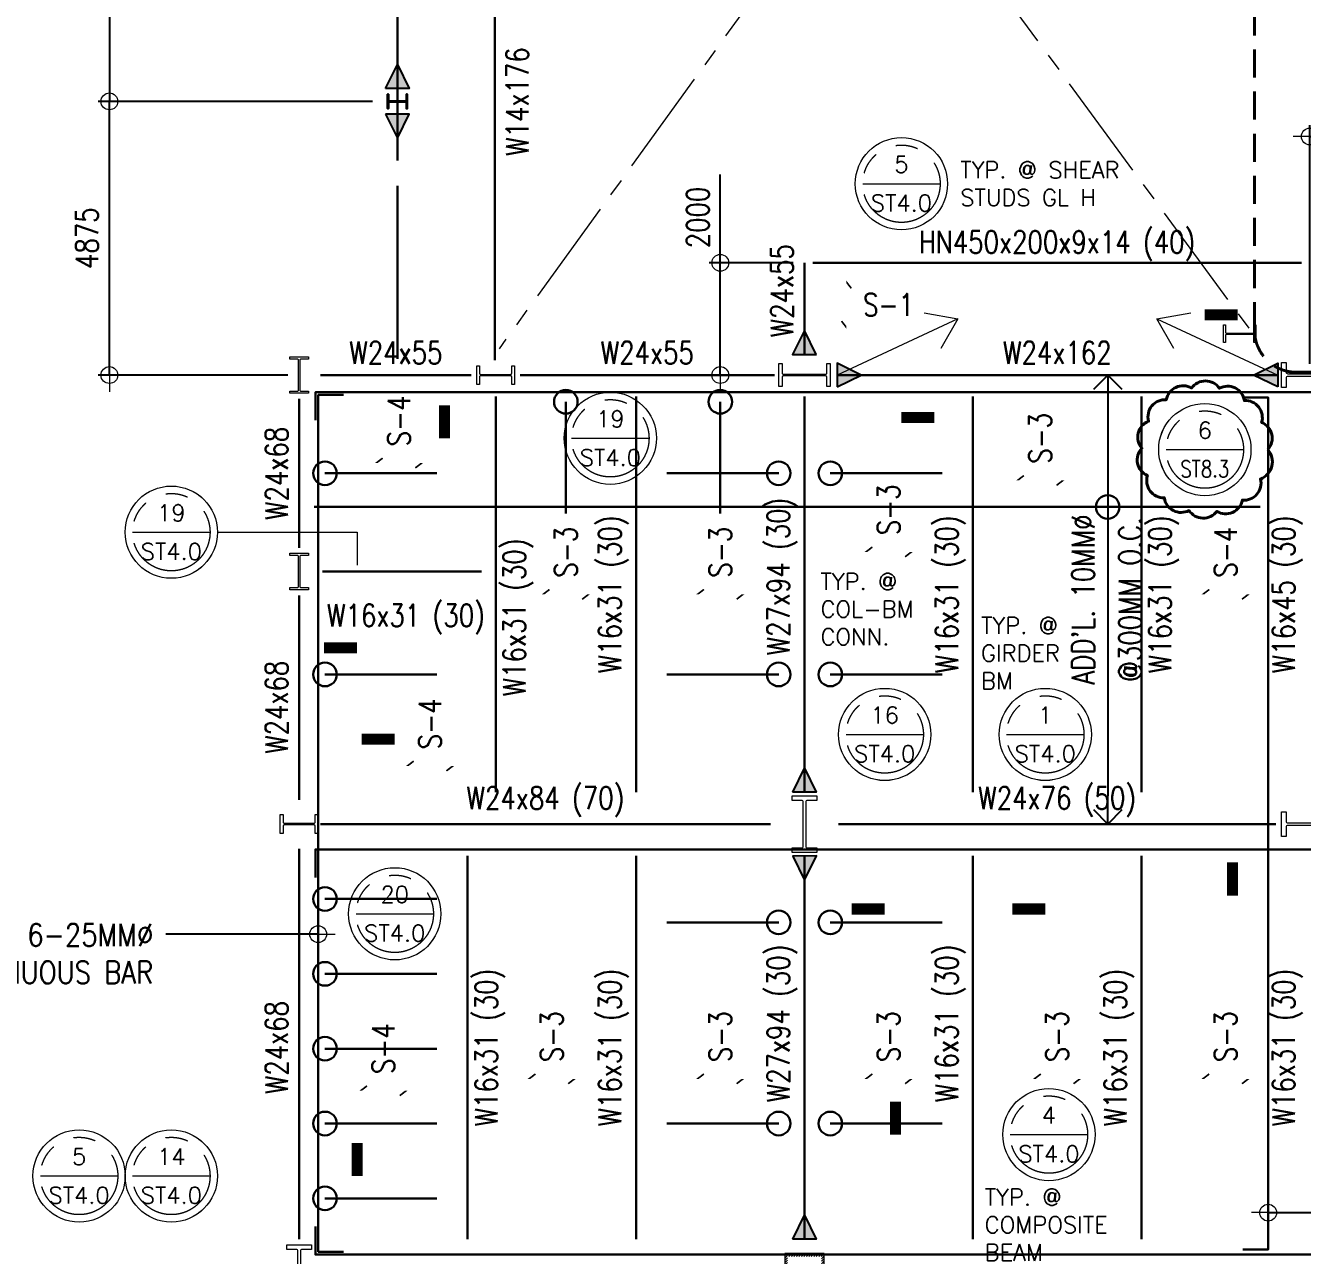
# Model space of a CAD drawing. Header units: millimetres. Extents: x 510057 to 786700, y -16030 to 119854.
# Drawn here: x 539142 to 561883, y 37792 to 59703 of the extents above; entities that cross this region are included whole.
import ezdxf
from ezdxf.enums import TextEntityAlignment as Align

# ---------------------------------------------------------------- set-up
doc = ezdxf.new("R2010")
doc.units = ezdxf.units.MM
doc.header["$MEASUREMENT"] = 0
for name, pattern in [('CENTER2', [28.575, 19.05, -3.175, 3.175, -3.175]), ('DASHED', [0.75, 0.5, -0.25]), ('HIDDEN', [0.375, 0.25, -0.125]), ('PHANTOM2', [1.25, 0.625, -0.125, 0.125, -0.125, 0.125, -0.125])]:
    doc.linetypes.add(name, pattern=pattern)
doc.layers.get('0').update_dxf_attribs({"lineweight": 0})
for name, color, linetype, lineweight in [('COLUMN', 4, 'Continuous', 30), ('HATCH', 8, 'Continuous', 5), ('OUTLINE', 252, 'CENTER2', 9), ('REVCLOUD', 6, 'Continuous', 40), ('S-ANNO-DIMS', 252, 'Continuous', 5), ('S-ANNO-MARK', 2, 'Continuous', 15), ('S-ANNO-NPLT', 7, 'Continuous', 15), ('S-Anno-Symb', 143, 'PHANTOM2', 15), ('S-BEAM', 5, 'Continuous', 30), ('S-BEAM-IDEN', 2, 'Continuous', 9), ('S-BRACE', 2, 'Continuous', 9), ('S-COLS', 2, 'Continuous', 20), ('S_DRB', 4, 'Continuous', 30), ('SPOT DETAIL', 1, 'HIDDEN', 40)]:
    doc.layers.add(name, color=color, linetype=linetype, lineweight=lineweight)
doc.layers.add('S-CONN', color=1, linetype='Continuous')
doc.styles.add('1', font='simplex.shx', dxfattribs={"width": 0.85, "height": 300})
doc.styles.add('ARIALNW', font='ARIALN.TTF')
doc.styles.add('ROMANSX', font='ROMANS.shx', dxfattribs={"height": 0.09375})
doc.styles.add('SIMPLEX', font='SIMPLEX.shx', dxfattribs={"width": 0.8, "height": 400})
doc.dimstyles.new('DIM 200', dxfattribs={"dimtxt": 0.36, "dimasz": 0.2, "dimexe": 0.1, "dimexo": 0, "dimgap": 0.08, "dimtad": 1, "dimlfac": 2, "dimrnd": 0.005, "dimzin": 1, "dimdsep": 46, "dimtxsty": 'ARIALNW', "dimcen": 0.09, "dimclrd": 6, "dimclre": 6, "dimclrt": 13, "dimadec": 0, "dimazin": 0, "dimtfac": 1, "dimtofl": 0, "dimtmove": 2, "dimatfit": 3, "dimfxl": 1, "dimtolj": 1, "dimtzin": 0, "dimarcsym": 0})
doc.dimstyles.new('DIM_100', dxfattribs={"dimtxt": 400, "dimasz": 2, "dimexe": 100, "dimexo": 200, "dimgap": 200, "dimtad": 1, "dimdec": 0, "dimrnd": 1, "dimzin": 1, "dimdsep": 46, "dimtxsty": 'SIMPLEX', "dimblk1": 'ESCADIM_ARW', "dimblk2": 'ESCADIM_ARW', "dimsah": 1, "dimcen": 50, "dimclrd": 256, "dimclre": 256, "dimclrt": 52, "dimazin": 0, "dimtfac": 1, "dimtdec": 0, "dimtofl": 0, "dimtmove": 0, "dimatfit": 3, "dimldrblk": 'ESCADIM_ARW', "dimfxl": 1, "dimtolj": 1, "dimtzin": 0, "dimarcsym": 0})
doc.dimstyles.new('DIM_200', dxfattribs={"dimtxt": 400, "dimasz": 2, "dimexe": 200, "dimexo": 200, "dimgap": 200, "dimtad": 1, "dimdec": 0, "dimrnd": 1, "dimzin": 1, "dimdsep": 46, "dimtxsty": 'SIMPLEX', "dimblk1": 'ESCADIM_ARW', "dimblk2": 'ESCADIM_ARW', "dimsah": 1, "dimcen": 50, "dimclrd": 251, "dimclre": 251, "dimclrt": 52, "dimazin": 0, "dimtfac": 1, "dimtdec": 0, "dimtofl": 0, "dimtmove": 0, "dimatfit": 3, "dimldrblk": 'ESCADIM_ARW', "dimfxl": 1, "dimtolj": 1, "dimtzin": 0, "dimarcsym": 0})
doc.dimstyles.new('ESCA', dxfattribs={"dimtxt": 300, "dimasz": 1, "dimexe": 100, "dimexo": 100, "dimgap": 100, "dimtad": 1, "dimdec": 0, "dimrnd": 1, "dimdsep": 46, "dimtxsty": '1', "dimblk1": 'ESCADIM_ARW', "dimblk2": 'ESCADIM_ARW', "dimsah": 1, "dimcen": 50, "dimclrd": 256, "dimclre": 256, "dimclrt": 52, "dimadec": 0, "dimazin": 0, "dimtfac": 1, "dimtdec": 0, "dimtofl": 0, "dimtmove": 0, "dimatfit": 3, "dimldrblk": 'ESCADIM_ARW', "dimfxl": 1, "dimtolj": 1, "dimtzin": 0, "dimarcsym": 0})

# ---------------------------------------------------------------- blocks, each defined once
blk = doc.blocks.new('MEZZ. COLUMN LAYOUT')
at = {"layer": 'HATCH', "ltscale": 0.05}
h = blk.add_hatch(dxfattribs=at)
h.set_pattern_fill('ANSI31', color=256, scale=250, style=0)
h.set_pattern_definition([(45, (-536014.6, 2523.98), (-22.0970869, 22.0970869), [])])
h.paths.add_polyline_path([(16700, 39700), (17300, 39700), (17300, 40300), (16700, 40300)], flags=16)
h.paths.add_polyline_path([(16650, 39650), (17350, 39650), (17350, 40350), (16650, 40350)])
h.paths.add_polyline_path([(16700, 23700), (17300, 23700), (17300, 24300), (16700, 24300)], flags=16)
h.paths.add_polyline_path([(16650, 23650), (17350, 23650), (17350, 24350), (16650, 24350)])
h.paths.add_polyline_path([(34700, 23700), (35300, 23700), (35300, 24300), (34700, 24300)], flags=16)
h.paths.add_polyline_path([(34650, 23650), (35350, 23650), (35350, 24350), (34650, 24350)])
h.paths.add_polyline_path([(34700, 39700), (35300, 39700), (35300, 40300), (34700, 40300)], flags=16)
h.paths.add_polyline_path([(34650, 39650), (35350, 39650), (35350, 40350), (34650, 40350)])
at = {"layer": 'S-COLS', "ltscale": 0.5, "elevation": 0}
for points in [[(8000, 55677), (7836, 55677), (7836, 55714), (7970, 55714, 0.414214), (7990, 55734), (7990, 56266, 0.414214), (7970, 56286), (7836, 56286), (7836, 56323), (8164, 56323), (8164, 56286), (8030, 56286, 0.414214), (8010, 56266), (8010, 55734, 0.414214), (8030, 55714), (8164, 55714), (8164, 55677), (8000, 55677)], [(11165, 56000), (11165, 56167), (11213, 56167), (11213, 56033, 0.414214), (11233, 56013), (11766, 56013, 0.414214), (11786, 56033), (11786, 56167), (11834, 56167), (11834, 55833), (11786, 55833), (11786, 55967, 0.414214), (11766, 55987), (11233, 55987, 0.414214), (11213, 55967), (11213, 55833), (11165, 55833), (11165, 56000)], [(8000, 52174), (7835, 52174), (7835, 52214), (7968, 52214, 0.414214), (7989, 52234), (7989, 52767, 0.414214), (7968, 52787), (7835, 52787), (7835, 52827), (8165, 52827), (8165, 52787), (8031, 52787, 0.414214), (8011, 52767), (8011, 52234, 0.414214), (8031, 52214), (8165, 52214), (8165, 52174), (8000, 52174)], [(8339, 48000), (8339, 47831), (8286, 47831), (8286, 47965, 0.414214), (8266, 47985), (7734, 47985, 0.414214), (7714, 47965), (7714, 47831), (7661, 47831), (7661, 48169), (7714, 48169), (7714, 48035, 0.414214), (7734, 48015), (8266, 48015, 0.414214), (8286, 48035), (8286, 48169), (8339, 48169), (8339, 48000)]]:
    blk.add_lwpolyline(points, format="xyb", dxfattribs=at)
at = {"layer": 'S-COLS', "ltscale": 0.5}
for points in [[(17457, 56000), (17457, 55794), (17399, 55794), (17399, 55963, 0.414214), (17377, 55984), (16623, 55984, 0.414214), (16601, 55963), (16601, 55794), (16543, 55794), (16543, 56206), (16601, 56206), (16601, 56037, 0.414214), (16623, 56016), (17377, 56016, 0.414214), (17399, 56037), (17399, 56206), (17457, 56206), (17457, 56000)], [(17000, 47494), (16779, 47494), (16779, 47576), (16948, 47576, 0.414214), (16977, 47605), (16977, 48395, 0.414214), (16948, 48424), (16779, 48424), (16779, 48506), (17221, 48506), (17221, 48424), (17052, 48424, 0.414214), (17023, 48395), (17023, 47605, 0.414214), (17052, 47576), (17221, 47576), (17221, 47494), (17000, 47494)], [(26506, 48000), (26506, 47779), (26424, 47779), (26424, 47948, 0.414214), (26395, 47977), (25605, 47977, 0.414214), (25576, 47948), (25576, 47779), (25494, 47779), (25494, 48221), (25576, 48221), (25576, 48052, 0.414214), (25605, 48023), (26395, 48023, 0.414214), (26424, 48052), (26424, 48221), (26506, 48221), (26506, 48000)]]:
    blk.add_lwpolyline(points, format="xyb", dxfattribs=at)
at = {"layer": 'S-COLS'}
blk.add_lwpolyline([(25494, 56000), (25494, 56221), (25576, 56221), (25576, 56052, 0.414214), (25605, 56023), (26395, 56023, 0.414214), (26424, 56052), (26424, 56221), (26506, 56221), (26506, 55779), (26424, 55779), (26424, 55948, 0.414214), (26395, 55977), (25605, 55977, 0.414214), (25576, 55948), (25576, 55779), (25494, 55779), (25494, 56000)], format="xyb", dxfattribs=at)
at = {"layer": 'S-COLS', "elevation": 0}
blk.add_lwpolyline([(8000, 39494), (7779, 39494), (7779, 39576), (7948, 39576, 0.414214), (7977, 39605), (7977, 40395, 0.414214), (7948, 40424), (7779, 40424), (7779, 40506), (8221, 40506), (8221, 40424), (8052, 40424, 0.414214), (8023, 40395), (8023, 39605, 0.414214), (8052, 39576), (8221, 39576), (8221, 39494), (8000, 39494)], format="xyb", dxfattribs=at)
blk.add_lwpolyline([(16650, 39650), (17350, 39650), (17350, 40350), (16650, 40350)], close=True, dxfattribs=at)
blk = doc.blocks.new('Bubble')
at = {"layer": 'S-ANNO-NPLT'}
blk.add_circle((0, 0), 0.2608, dxfattribs=at)
at = {"layer": 'S-Anno-Symb', "color": 0}
blk.add_line((-0.2188, 0), (0.2187, 0), dxfattribs=at)
blk.add_circle((0, 0), 0.2188, dxfattribs=at)
at = {"layer": 'S-Anno-Symb', "style": 'ROMANSX'}
for tag, p in [('1', (0, 0.1094)), ('S1', (0, -0.1094))]:
    blk.add_attdef(tag, text='', height=0.0937, dxfattribs=at).set_placement(p, align=Align.MIDDLE_CENTER)
at = {"layer": 'S-Anno-Symb', "style": 'ROMANSX', "width": 1.018385, "flags": 8}
blk.add_attdef('LONG', text='', height=0.0937, dxfattribs=at).set_placement((-0.1796, -0.1249), (0.1796, -0.1249), align=Align.FIT)
blk = doc.blocks.new('ESCADIM_ARW')
at = {"color": 7}
blk.add_line((-150, 0), (150, 0), dxfattribs=at)
blk.add_circle((0, 0), 75, dxfattribs=at)
blk = doc.blocks.new('*D13')
at = {"color": 251, "lineweight": -2, "ltscale": 0.05, "transparency": 16777216}
for p, q in [((562015, 53676), (562015, 57926)), ((564515, 53429), (564515, 57926)), ((562017, 57726), (564513, 57726))]:
    blk.add_line(p, q, dxfattribs=at)
at = {"layer": 'Defpoints', "color": 0, "ltscale": 0.05, "transparency": 16777216}
for p in [(564515, 57726), (562015, 53476, 0), (564515, 53229)]:
    blk.add_point(p, dxfattribs=at)
at = {"color": 251, "lineweight": -2, "ltscale": 0.05, "transparency": 16777216, "xscale": 2, "yscale": 2, "zscale": 2, "rotation": 180}
blk.add_blockref('ESCADIM_ARW', (562015, 57726), dxfattribs=at)
at = {"color": 251, "lineweight": -2, "ltscale": 0.05, "transparency": 16777216, "xscale": 2, "yscale": 2, "zscale": 2}
blk.add_blockref('ESCADIM_ARW', (564515, 57726), dxfattribs=at)
at = {"color": 52, "ltscale": 0.05, "transparency": 16777216, "insert": (563265, 58126), "char_height": 400, "attachment_point": 5, "style": 'SIMPLEX'}
blk.add_mtext('\\A1;2500', dxfattribs=at)
blk = doc.blocks.new('_Open90')
at = {"color": 0, "linetype": 'ByBlock', "lineweight": -2}
for p, q in [((-0.5, 0.5), (0, 0)), ((0, 0), (-1, 0)), ((0, 0), (-0.5, -0.5))]:
    blk.add_line(p, q, dxfattribs=at)
blk = doc.blocks.new('*D15')
at = {"lineweight": -2, "ltscale": 0.5, "transparency": 16777216}
blk.add_line((558415, 52976), (558415, 45978), dxfattribs=at)
at = {"layer": 'Defpoints', "color": 0, "ltscale": 0.5, "transparency": 16777216}
for p in [(558415, 53476, 0), (558415, 45478, 0), (558415, 45478)]:
    blk.add_point(p, dxfattribs=at)
at = {"lineweight": -2, "ltscale": 0.5, "transparency": 16777216, "xscale": 500, "yscale": 500, "zscale": 500}
for p, rotation in [((558415, 53476), 90), ((558415, 45478), 270)]:
    blk.add_blockref('_Open90', p, dxfattribs=dict(at, rotation=rotation))
at = {"color": 52, "ltscale": 0.5, "transparency": 16777216, "char_height": 400, "attachment_point": 5, "rotation": 90, "style": 'SIMPLEX'}
for s, insert in [("\\A1;ADD'L. 10MM%%C", (557977, 49477)), ('\\A1;@300MM O.C. ', (558815, 49477))]:
    blk.add_mtext(s, dxfattribs=dict(at, insert=insert))
blk = doc.blocks.new('*D19')
at = {"color": 251, "lineweight": -2, "ltscale": 0.05, "transparency": 16777216}
for p, q in [((551515, 55476), (551515, 57047)), ((552815, 55476), (551315, 55476)), ((551515, 53478), (551515, 55474)), ((552083, 53476), (551315, 53476))]:
    blk.add_line(p, q, dxfattribs=at)
at = {"layer": 'Defpoints', "color": 0, "ltscale": 0.05, "transparency": 16777216}
for p in [(553015, 55476, 0), (551515, 53476), (552283, 53476, 0)]:
    blk.add_point(p, dxfattribs=at)
at = {"color": 251, "lineweight": -2, "ltscale": 0.05, "transparency": 16777216, "xscale": 2, "yscale": 2, "zscale": 2}
for p, rotation in [((551515, 55476), 90), ((551515, 53476), 270)]:
    blk.add_blockref('ESCADIM_ARW', p, dxfattribs=dict(at, rotation=rotation))
at = {"color": 52, "ltscale": 0.05, "transparency": 16777216, "insert": (551115, 56283), "char_height": 400, "attachment_point": 5, "rotation": 90, "style": 'SIMPLEX'}
blk.add_mtext('\\A1;2000', dxfattribs=at)
blk = doc.blocks.new('*D26')
at = {"layer": 'Defpoints', "color": 0, "ltscale": 0.05, "transparency": 16777216}
for p in [(540635, 58351), (545522, 58351, 0), (544015, 53476, 0)]:
    blk.add_point(p, dxfattribs=at)
at = {"layer": 'S-ANNO-DIMS', "color": 251, "lineweight": -2, "ltscale": 0.05, "transparency": 16777216}
for p, q in [((545322, 58351), (540435, 58351)), ((540635, 53478), (540635, 58349)), ((543815, 53476), (540435, 53476))]:
    blk.add_line(p, q, dxfattribs=at)
at = {"layer": 'S-ANNO-DIMS', "color": 251, "lineweight": -2, "ltscale": 0.05, "transparency": 16777216, "xscale": 2, "yscale": 2, "zscale": 2}
for p, rotation in [((540635, 58351), 90), ((540635, 53476), 270)]:
    blk.add_blockref('ESCADIM_ARW', p, dxfattribs=dict(at, rotation=rotation))
at = {"layer": 'S-ANNO-DIMS', "color": 52, "ltscale": 0.05, "transparency": 16777216, "insert": (540235, 55914), "char_height": 400, "attachment_point": 5, "rotation": 90, "style": 'SIMPLEX'}
blk.add_mtext('\\A1;{\\W0.8;4875}', dxfattribs=at)
blk = doc.blocks.new('*D27')
at = {"layer": 'Defpoints', "color": 0, "ltscale": 0.05, "transparency": 16777216}
for p in [(545520, 63226, 0), (540635, 58351), (545522, 58351, 0)]:
    blk.add_point(p, dxfattribs=at)
at = {"layer": 'S-ANNO-DIMS', "color": 251, "lineweight": -2, "ltscale": 0.05, "transparency": 16777216}
for p, q in [((545320, 63226), (540435, 63226)), ((540635, 63224), (540635, 58353)), ((545322, 58351), (540435, 58351))]:
    blk.add_line(p, q, dxfattribs=at)
at = {"layer": 'S-ANNO-DIMS', "color": 251, "lineweight": -2, "ltscale": 0.05, "transparency": 16777216, "xscale": 2, "yscale": 2, "zscale": 2}
for p, rotation in [((540635, 63226), 90), ((540635, 58351), 270)]:
    blk.add_blockref('ESCADIM_ARW', p, dxfattribs=dict(at, rotation=rotation))
at = {"layer": 'S-ANNO-DIMS', "color": 52, "ltscale": 0.05, "transparency": 16777216, "insert": (540235, 60789), "char_height": 400, "attachment_point": 5, "rotation": 90, "style": 'SIMPLEX'}
blk.add_mtext('\\A1;{\\W0.8;4875}', dxfattribs=at)
blk = doc.blocks.new('momcon')
at = {"layer": 'S-CONN'}
blk.add_hatch(color=256, dxfattribs=at).paths.add_polyline_path([(747072, 64696), (746862, 64267), (746652, 64696)])
at = {"layer": 'S-CONN', "color": 1}
blk.add_lwpolyline([(746652, 64696), (746862, 64267), (747072, 64696), (746650, 64696)], dxfattribs=at)
blk = doc.blocks.new('MF FRAMING LAYOUT')
at = {"layer": 'S-CONN'}
for points in [[(16789, 56365), (16999, 56794), (17210, 56365)], [(17581, 56210), (18010, 56000), (17581, 55790)], [(25427, 56211), (24998, 56001), (25427, 55790)]]:
    blk.add_hatch(color=256, dxfattribs=at).paths.add_polyline_path(points)
at = {"layer": 'S-CONN', "extrusion": (2.04571e-09, -3.9273e-09, 1)}
for points in [[(17210, 48568), (17000, 48997), (16790, 48567)], [(17211, 47433), (17001, 47003), (16790, 47432)], [(17210, 40606), (17000, 41035), (16790, 40606)]]:
    blk.add_hatch(color=256, dxfattribs=at).paths.add_polyline_path(points)
at = {"layer": 'S-BEAM'}
for p, q in [((11486, 65277, 0), (11486, 56267, 0)), ((17000, 57999), (17000, 56365)), ((25850, 57999, 0), (17150, 57999, 0)), ((11065, 56000, 0), (8381, 56000, 0)), ((11934, 55999, 0), (16468, 56000, 0)), ((17581, 56000, 0), (25427, 56000, 0)), ((8000, 55577, 0), (8000, 52921, 0)), ((11500, 48567, 0), (11500, 55619, 0)), ((14000, 48567, 0), (14000, 55619, 0)), ((17000, 48567), (17000, 55619)), ((20000, 48567, 0), (20000, 55619, 0)), ((23000, 48567, 0), (23000, 55619, 0)), ((8415, 52500, 0), (11250, 52500, 0)), ((8001, 48433, 0), (8000, 52074, 0)), ((16394, 48000, 0), (8381, 48000, 0)), ((17606, 48000, 0), (25394, 48000, 0)), ((8000, 47561, 0), (8000, 40606, 0)), ((11000, 47433, 0), (11000, 40606, 0)), ((14000, 47433, 0), (14000, 40606, 0)), ((17000, 47433, 0), (17000, 40606, 0)), ((20000, 47433, 0), (20000, 40606, 0)), ((23000, 47433, 0), (23000, 40606, 0))]:
    blk.add_line(p, q, dxfattribs=at)
at = {"layer": 'S-CONN', "color": 1}
blk.add_lwpolyline([(17210, 56365), (16999, 56794), (16789, 56365), (17211, 56365)], dxfattribs=at)
at = {"layer": 'S-CONN', "color": 1, "elevation": 0}
for points in [[(17581, 55790), (18010, 56000), (17581, 56210), (17581, 55789)], [(25427, 55790), (24998, 56001), (25427, 56211), (25427, 55789)]]:
    blk.add_lwpolyline(points, dxfattribs=at)
at = {"layer": 'S-CONN', "color": 1, "extrusion": (2.04571e-09, -3.9273e-09, 1), "elevation": 0}
for points in [[(16790, 48567), (17000, 48997), (17210, 48568), (16789, 48567)], [(16790, 47432), (17001, 47003), (17211, 47433), (16789, 47432)], [(16790, 40606), (17000, 41035), (17210, 40606), (16789, 40606)]]:
    blk.add_lwpolyline(points, dxfattribs=at)
at = {"layer": 'S-BRACE', "ltscale": 0.5}
for points in [[(19732, 57002, 0), (17581, 56000, 0)], [(23275, 57002, 0), (25427, 56000, 0)]]:
    blk.add_leader(points, dimstyle='DIM 200', override={"dimasz": 500, "dimtad": 0, "dimclrd": 2, "dimldrblk": 'Open90', "dimfxl": 0.18}, dxfattribs=at)

msp = doc.modelspace()

# ---------------------------------------------------------------- linework, layer by layer
at = {"layer": 'COLUMN', "ltscale": 0.05, "elevation": 0}
msp.add_lwpolyline([(545941.2, 58351), (545941.2, 58224.1), (545924.8, 58224.1), (545924.8, 58326.1, 0.4142136), (545904.7, 58346.3), (545624.9, 58346.3, 0.4142136), (545604.8, 58326.1), (545604.8, 58224.1), (545588.4, 58224.1), (545588.4, 58478), (545604.8, 58478), (545604.8, 58375.9, 0.4142136), (545624.9, 58355.8), (545904.7, 58355.8, 0.4142136), (545924.8, 58375.9), (545924.8, 58478), (545941.2, 58478), (545941.2, 58351)], format="xyb", dxfattribs=at)
at = {"layer": 'OUTLINE', "ltscale": 100}
for p, q in [((561106.6, 72631.1, 0), (547575.1, 53945.6, 0)), ((547575.1, 72476, 0), (561106.6, 54067.4, 0))]:
    msp.add_line(p, q, dxfattribs=at)
at = {"layer": 'REVCLOUD', "ltscale": 0.05}
msp.add_lwpolyline([(561265.7, 52148.7, 0.5205671), (561156, 52632.3, 0.5205671), (560848.6, 53021.4, 0.5205671), (560403.4, 53239.8, 0.5205671), (559907.6, 53244.8, 0.5205671), (559458, 53035.6, 0.5205671), (559142.7, 52652.9, 0.5205671), (559023.2, 52171.6, 0.5205671), (559122.9, 51685.9, 0.5205671), (559422.4, 51290.7, 0.5205671), (559863, 51063.2, 0.5205671), (560358.7, 51048.1, 0.5205671), (560812.4, 51248.1, 0.5205671), (561135.5, 51624.3, 0.5205671)], format="xyb", close=True, dxfattribs=at)
at = {"layer": 'S-ANNO-MARK', "elevation": 0}
for points in [[(553848.4, 55020.5, 30, 30, 0), (553761.4, 55133.6, 0, 0, 0), (553761.4, 54324, 30, 30, 0), (553674.4, 54437, 0, 0, 0)], [(545500.6, 51995.7, 30, 30, 0), (545387.6, 51908.7, 0, 0, 0), (546197.2, 51908.7, 30, 30, 0), (546084.1, 51821.7, 0, 0, 0)], [(556921, 51686, 30, 30, 0), (556808, 51599, 0, 0, 0), (557617.5, 51599, 30, 30, 0), (557504.5, 51512, 0, 0, 0)], [(554223.4, 50412.8, 30, 30, 0), (554110.3, 50325.8, 0, 0, 0), (554919.9, 50325.8, 30, 30, 0), (554806.8, 50238.8, 0, 0, 0)], [(548472.7, 49656.3, 30, 30, 0), (548359.7, 49569.3, 0, 0, 0), (549169.2, 49569.3, 30, 30, 0), (549056.2, 49482.3, 0, 0, 0)], [(551222.9, 49656.6, 30, 30, 0), (551109.8, 49569.6, 0, 0, 0), (551919.4, 49569.6, 30, 30, 0), (551806.3, 49482.6, 0, 0, 0)], [(560222.9, 49656.4, 30, 30, 0), (560109.8, 49569.4, 0, 0, 0), (560919.4, 49569.4, 30, 30, 0), (560806.3, 49482.4, 0, 0, 0)], [(546054.1, 46598.6, 30, 30, 0), (545941, 46511.6, 0, 0, 0), (546750.6, 46511.6, 30, 30, 0), (546637.6, 46424.6, 0, 0, 0)], [(548222.9, 41025.7, 30, 30, 0), (548109.8, 40938.7, 0, 0, 0), (548919.4, 40938.7, 30, 30, 0), (548806.3, 40851.7, 0, 0, 0)], [(551222.9, 41025.7, 30, 30, 0), (551109.8, 40938.7, 0, 0, 0), (551919.4, 40938.7, 30, 30, 0), (551806.3, 40851.7, 0, 0, 0)], [(554222.9, 41025.7, 30, 30, 0), (554109.8, 40938.7, 0, 0, 0), (554919.4, 40938.7, 30, 30, 0), (554806.3, 40851.7, 0, 0, 0)], [(557222.9, 41025.7, 30, 30, 0), (557109.8, 40938.7, 0, 0, 0), (557919.4, 40938.7, 30, 30, 0), (557806.3, 40851.7, 0, 0, 0)], [(560222.9, 41025.7, 30, 30, 0), (560109.8, 40938.7, 0, 0, 0), (560919.4, 40938.7, 30, 30, 0), (560806.3, 40851.7, 0, 0, 0)], [(545222.9, 40813, 30, 30, 0), (545109.8, 40726, 0, 0, 0), (545919.4, 40726, 30, 30, 0), (545806.3, 40639, 0, 0, 0)]]:
    msp.add_lwpolyline(points, format="xyseb", dxfattribs=at)
at = {"layer": 'S-ANNO-NPLT'}
for centre in [(554741.2, 56884.1, 0), (549556.5, 52349.9, 0), (560144.3, 52148.7, 0), (541738.3, 50676.9, 0), (554443.1, 47073.6, 0), (557302.6, 47073.6, 0), (545717.1, 43878.4, 0), (557367.8, 39945.7, 0), (540095.6, 39208.5, 0), (541738.3, 39208.5, 0)]:
    msp.add_circle(centre, 821.4, dxfattribs=at)
at = {"layer": 'S-Anno-Symb', "linetype": 'ByBlock'}
for p, q in [((542559.7, 50676.9, 0), (545046.9, 50676.9, 0)), ((545046.9, 50676.9, 0), (545046.9, 50088.6, 0))]:
    msp.add_line(p, q, dxfattribs=at)
at = {"layer": 'S-Anno-Symb', "linetype": 'ByBlock', "elevation": 0}
for points in [[(554741.2, 56062.7, 0, 0, 0), (554741.2, 52719.2, 196.1, 196.1, 0), (555329.4, 52719.2, 0, 0, 0)], [(560143.6, 52970.1, 0, 0, 0), (560143.6, 54550.4, 196.1, 196.1, 0), (560731.9, 54550.4, 0, 0, 0)], [(548735.1, 52349.9, 0, 0, 0), (546604.8, 52349.9, 196.1, 196.1, 0), (546604.8, 52938.1, 0, 0, 0)], [(545046.9, 50676.9, 0, 0, 0), (545046.9, 48618, 196.1, 196.1, 0), (544458.7, 48618, 0, 0, 0)], [(545717.1, 44699.8, 0, 0, 0), (545717.1, 46987.7, 196.1, 196.1, 0), (545128.8, 46987.7, 0, 0, 0)], [(554443.1, 46252.3, 0, 0, 0), (554443.1, 43964.3, 196.1, 196.1, 0), (553854.8, 43964.3, 0, 0, 0)], [(557302.6, 46252.3, 0, 0, 0), (557302.6, 43964.3, 196.1, 196.1, 0), (556714.4, 43964.3, 0, 0, 0)], [(562546.4, 44204.7, 0, 0, 0), (560635.5, 44204.7, 196.1, 196.1, 0), (560635.5, 44792.9, 0, 0, 0)], [(556546.4, 39945.7, 0, 0, 0), (554635.5, 39945.7, 196.1, 196.1, 0), (554635.5, 40533.9, 0, 0, 0)], [(542559.7, 39208.5, 0, 0, 0), (545046.9, 39208.5, 196.1, 196.1, 0), (545046.9, 39796.7, 0, 0, 0)]]:
    msp.add_lwpolyline(points, format="xyseb", dxfattribs=at)
at = {"layer": 'S-BEAM'}
for p, q in [((545763.6, 57299.6, 0), (545763.6, 63082.1, 0)), ((545763.6, 53762.3, 0), (545763.6, 56845.7, 0))]:
    msp.add_line(p, q, dxfattribs=at)
at = {"layer": 'S-COLS', "color": 7, "ltscale": 0.05, "elevation": 0}
msp.add_lwpolyline([(560476.1, 54212), (560476.1, 54370.7), (560513.6, 54370.7), (560513.6, 54242.1, 0.4142136), (560533.2, 54222.5), (560996, 54222.5, 0.4142136), (561015.6, 54242.1), (561015.6, 54370.7), (561053.1, 54370.7), (561053.1, 54053.2), (561015.6, 54053.2), (561015.6, 54181.9, 0.4142136), (560996, 54201.4), (560533.2, 54201.4, 0.4142136), (560513.6, 54181.9), (560513.6, 54053.2), (560476.1, 54053.2), (560476.1, 54212)], format="xyb", dxfattribs=at)
at = {"layer": 'S_DRB'}
for p, q in [((548764.4, 51010.7, 0), (548764.4, 53000.3, 0)), ((551514.6, 51010.7, 0), (551514.6, 53000.3, 0)), ((546464.6, 51726.3, 0), (544475, 51726.3, 0)), ((550565, 51726.3, 0), (552554.7, 51726.3, 0)), ((555464.2, 51726.3, 0), (553474.6, 51726.3, 0)), ((546464.6, 48142.7, 0), (544475, 48142.7, 0)), ((550565, 48142.7, 0), (552554.7, 48142.7, 0)), ((555464.2, 48142.7, 0), (553474.6, 48142.7, 0)), ((546464.6, 44142.7, 0), (544475, 44142.7, 0)), ((550565, 43726.3, 0), (552554.7, 43726.3, 0)), ((555464.2, 43726.3, 0), (553474.6, 43726.3, 0)), ((546464.6, 42809.4, 0), (544475, 42809.4, 0)), ((546464.6, 41476, 0), (544475, 41476, 0)), ((546464.6, 40142.7, 0), (544475, 40142.7, 0)), ((550565, 40142.7, 0), (552554.7, 40142.7, 0)), ((555464.2, 40142.7, 0), (553474.6, 40142.7, 0)), ((546464.6, 38809.4, 0), (544475, 38809.4, 0))]:
    msp.add_line(p, q, dxfattribs=at)
at = {"layer": 'S_DRB', "color": 4, "elevation": 0}
for points in [[(544304.1, 52671.2), (544304.1, 53171.2), (579683.4, 53171.2), (579683.4, 52671.2)], [(544804.1, 37858.4), (544354.1, 37858.4), (544354.1, 53121.2), (544804.1, 53121.2)], [(560822.7, 37899.7), (561272.7, 37899.7), (561272.7, 53073.9), (560822.7, 53073.9)], [(561131.7, 51126.3), (544279.8, 51126.3)], [(544304.1, 44526), (544304.1, 45026), (579683.4, 45026), (579683.4, 44526)], [(579683.4, 38308.4), (579683.4, 37808.4), (544304.1, 37808.4), (544304.1, 38308.4)]]:
    msp.add_lwpolyline(points, dxfattribs=at)
at = {"layer": 'S_DRB'}
for centre in [(548764.4, 53000.3, 0), (551514.6, 53000.3, 0), (544475, 51726.3, 0), (552554.7, 51726.3, 0), (553474.6, 51726.3, 0), (558414.6, 51126.3, 0), (544475, 48142.7, 0), (552554.7, 48142.7, 0), (553474.6, 48142.7, 0), (544475, 44142.7, 0), (552554.7, 43726.3, 0), (553474.6, 43726.3, 0), (544475, 42809.4, 0), (544475, 41476, 0), (544475, 40142.7, 0), (552554.7, 40142.7, 0), (553474.6, 40142.7, 0), (544475, 38809.4, 0)]:
    msp.add_circle(centre, 210.4, dxfattribs=at)
at = {"layer": 'SPOT DETAIL', "color": 1, "linetype": 'DASHED', "ltscale": 1000, "elevation": 0}
msp.add_lwpolyline([(561779.3, 53525.1), (580264.6, 53525.1, 0.4142136), (581014.6, 54275.1), (581014.6, 73526, 0.4142136), (580264.6, 74276), (561779.3, 74276, 0.4142136), (561029.3, 73526), (561029.3, 54275.1, 0.4142136)], format="xyb", close=True, dxfattribs=at)

# ---------------------------------------------------------------- block references
msp.add_blockref('MEZZ. COLUMN LAYOUT', (536014.6, -2524, 0))
at = {"layer": 'S-ANNO-DIMS', "xscale": -1, "rotation": 180}
msp.add_blockref('momcon', (-201096.6, 123274.4, 0), dxfattribs=at)
at = {"layer": 'S-ANNO-DIMS'}
msp.add_blockref('momcon', (-201096.6, -6572.4, 0), dxfattribs=at)
at = {"layer": 'S-Anno-Symb', "xscale": 3149.760000000242, "yscale": 3149.760000000242, "zscale": 3149.760000000242}
for p, values in [((554741.2, 56884.1, 0), {'1': '5', 'S1': 'ST4.0'}), ((549556.5, 52349.9, 0), {'1': '19', 'S1': 'ST4.0'}), ((541738.3, 50676.9, 0), {'1': '19', 'S1': 'ST4.0'}), ((554443.1, 47073.6, 0), {'1': '16', 'S1': 'ST4.0'}), ((557302.6, 47073.6, 0), {'1': '1', 'S1': 'ST4.0'}), ((545717.1, 43878.4, 0), {'1': '20', 'S1': 'ST4.0'}), ((557367.8, 39945.7, 0), {'1': '4', 'S1': 'ST4.0'}), ((540095.6, 39208.5, 0), {'1': '5', 'S1': 'ST4.0'}), ((541738.3, 39208.5, 0), {'1': '14', 'S1': 'ST4.0'})]:
    msp.add_blockref('Bubble', p, dxfattribs=at).add_auto_attribs(values)
at = {"layer": 'S-Anno-Symb'}
ref = msp.add_blockref('Bubble', (560144.3, 52148.7, 0), dxfattribs=dict(at, xscale=3149.760000000242, yscale=3149.760000000242, zscale=3149.760000000242))
ref.add_attrib('1', '6', dxfattribs={"height": 295.3, "style": 'ROMANSX'}).set_placement((560144.3, 52493.2, 0), align=Align.MIDDLE_CENTER)
ref.add_attrib('S1', 'ST8.3', dxfattribs={"height": 295.29, "style": 'ROMANSX', "width": 0.8}).set_placement((560144.3, 51804.2, 0), align=Align.MIDDLE_CENTER)
at = {"layer": 'S-BRACE'}
msp.add_blockref('MF FRAMING LAYOUT', (536014.6, -2524, 0), dxfattribs=at)

# ---------------------------------------------------------------- texts
at = {"layer": 'S-ANNO-DIMS', "color": 52, "char_height": 400, "attachment_point": 5, "rotation": 90, "style": 'SIMPLEX'}
for s, insert in [('\\A1;{\\W0.8;W14x176}', (547900.1, 58347.5, 0)), ('\\A1;W24x55', (552615.3, 54977.5, 0)), ('\\A1;\\pxqc;S-4', (545792.4, 52658.7, 0)), ('\\A1;\\pxqc;S-3', (557212.7, 52349, 0)), ('\\A1;{\\W0.8;W24x68}', (543615.3, 51724.7, 0)), ('\\A1;\\pxqc;S-3', (554515.1, 51075.8, 0)), ('\\A1;{\\W0.8;W27x94 (30)}', (552615.3, 49887.2, 0)), ('\\A1;\\pxqc;S-3', (548764.4, 50319.3, 0)), ('\\A1;{\\W0.8;W16x31 (30)}', (549615.3, 49569.3, 0)), ('\\A1;\\pxqc;S-3', (551514.6, 50319.6, 0)), ('\\A1;{\\W0.8;W16x31 (30)}', (555615.3, 49569.3, 0)), ('\\A1;{\\W0.8;W16x31 (30)}', (559413.9, 49569.3, 0)), ('\\A1;\\pxqc;S-4', (560514.6, 50319.4, 0)), ('\\A1;{\\W0.8;W16x45 (30)}', (561615.3, 49569.3, 0)), ('\\A1;{\\W0.8;W16x31 (30)}', (547913.6, 49159.2, 0)), ('\\A1;{\\W0.8;W24x68}', (543614.9, 47557.7, 0)), ('\\A1;\\pxqc;S-4', (546345.8, 47261.6, 0)), ('\\A1;{\\W0.8;W27x94 (30)}', (552615.3, 41925.7, 0)), ('\\A1;{\\W0.8;W16x31 (30)}', (555615.3, 41925.7, 0)), ('\\A1;{\\W0.8;W16x31 (30)}', (547413.9, 41495.3, 0)), ('\\A1;{\\W0.8;W16x31 (30)}', (549615.3, 41495.3, 0)), ('\\A1;{\\W0.8;W16x31 (30)}', (558615.3, 41495.3, 0)), ('\\A1;{\\W0.8;W16x31 (30)}', (561615.3, 41495.3, 0)), ('\\A1;{\\W0.8;W24x68}', (543615.3, 41495.3, 0)), ('\\A1;\\pxqc;S-3', (548514.6, 41688.7, 0)), ('\\A1;\\pxqc;S-3', (551514.6, 41688.7, 0)), ('\\A1;\\pxqc;S-3', (554514.6, 41688.7, 0)), ('\\A1;\\pxqc;S-3', (557514.6, 41688.7, 0)), ('\\A1;\\pxqc;S-3', (560514.6, 41688.7, 0)), ('\\A1;\\pxqc;S-4', (545514.6, 41476, 0))]:
    msp.add_mtext(s, dxfattribs=dict(at, insert=insert))
at = {"layer": 'S-ANNO-DIMS', "color": 52, "char_height": 400, "attachment_point": 5, "style": 'SIMPLEX'}
for s, insert in [('\\A1;{\\W0.8;HN450x200x9x14 (40)}', (557514.6, 55778.3, 0)), ('\\A1;\\pxqc;S-1', (554511.4, 54728.8, 0)), ('\\A1;{\\W0.8;W24x55}', (545737.7, 53875.3, 0)), ('\\A1;{\\W0.8;W24x55}', (550215.7, 53875, 0)), ('\\A1;{\\W0.8;W24x162}', (557518.5, 53875.3, 0)), ('\\A1;{\\W0.8;W16x31 (30)}', (545917.8, 49128, 0)), ('\\A1;W24x84 (70)', (548402.1, 45875.3, 0)), ('\\A1;W24x76 (50)', (557514.6, 45875.3, 0))]:
    msp.add_mtext(s, dxfattribs=dict(at, insert=insert))
at = {"layer": 'S-Anno-Symb', "char_height": 295.29, "width": 4093.515, "attachment_point": 4, "style": 'ROMANSX'}
for s, insert in [('TYP. @ SHEAR STUDS GL H', (555789.3, 56884.1, 0)), ('TYP. @\\PCOL-BM\\PCONN.', (553300.6, 49305.8, 0)), ('TYP. @\\PGIRDER\\PBM', (556159.9, 48520.8, 0)), ('TYP. @\\PCOMPOSITE\\PBEAM', (556225.3, 38339.1, 0))]:
    msp.add_mtext(s, dxfattribs=dict(at, insert=insert))
at = {"layer": 'S-BEAM-IDEN', "insert": (541416.7, 43702.3, 0), "char_height": 400, "attachment_point": 3, "style": '1'}
msp.add_mtext_dynamic_manual_height_columns('6-25MM∅\\PCONTINUOUS BAR', width=8791.578, gutter_width=1, heights=[0], dxfattribs=at)

# ---------------------------------------------------------------- dimensions: what is measured, and where the dimension line sits
at = {"ltscale": 0.05}
dim = msp.add_linear_dim(base=(564514.6, 57726, 0), p1=(562014.6, 53476, 0), p2=(564514.6, 53229.3, 0), dimstyle='DIM_200', dxfattribs=at)
dim.commit()
dim.dimension.update_dxf_attribs({"geometry": '*D13', "text_midpoint": (563264.6, 58126, 0)})
dim = msp.add_linear_dim(base=(551514.6003, 53475.9962), p1=(553014.6003, 55475.5018, 0), p2=(552283.412, 53475.9962, 0), angle=90, dimstyle='DIM_200', dxfattribs=at)
dim.commit()
dim.dimension.update_dxf_attribs({"geometry": '*D19', "text_midpoint": (551514.6003, 56283.2637), "dimtype": 160})
at = {"ltscale": 0.5}
dim = msp.add_linear_dim(base=(558414.6, 45477.6, 0), p1=(558414.6, 53476.4, 0), p2=(558414.6, 45477.6, 0), angle=270, text="ADD'L. 10MM%%C\\X@300MM O.C. ", dimstyle='DIM_100', override={"dimasz": 500, "dimexo": 100, "dimblk1": 'Open90', "dimblk2": 'Open90', "dimse1": 1, "dimse2": 1}, dxfattribs=at)
dim.commit()
dim.dimension.update_dxf_attribs({"geometry": '*D15', "text_midpoint": (558414.6, 49477, 0)})
at = {"layer": 'S-ANNO-DIMS', "ltscale": 0.05}
for p1, angle, picture, middle in [((545520.4, 63226, 0), 270, '*D27', (540235.2, 60788.5, 0)), ((544014.6, 53476, 0), 90, '*D26', (540235.2, 55913.5, 0))]:
    dim = msp.add_linear_dim(base=(540635.2, 58351, 0), p1=p1, p2=(545522.2, 58351, 0), angle=angle, text='{\\W0.8;<>}', dimstyle='DIM_200', dxfattribs=at)
    dim.commit()
    dim.dimension.update_dxf_attribs({"geometry": picture, "text_midpoint": middle})

# ---------------------------------------------------------------- leaders
at = {"layer": 'S-ANNO-DIMS', "color": 4}
for points in [[(544354.1, 43516.5, 0), (541641.1, 43516.5, 0)], [(561272.7, 38555, 0), (582758.3, 38555, 0)]]:
    msp.add_leader(points, dimstyle='ESCA', override={"dimasz": 2, "dimtad": 0, "dimfxl": 0.0625}, dxfattribs=at)

doc.saveas('drawing.dxf')
